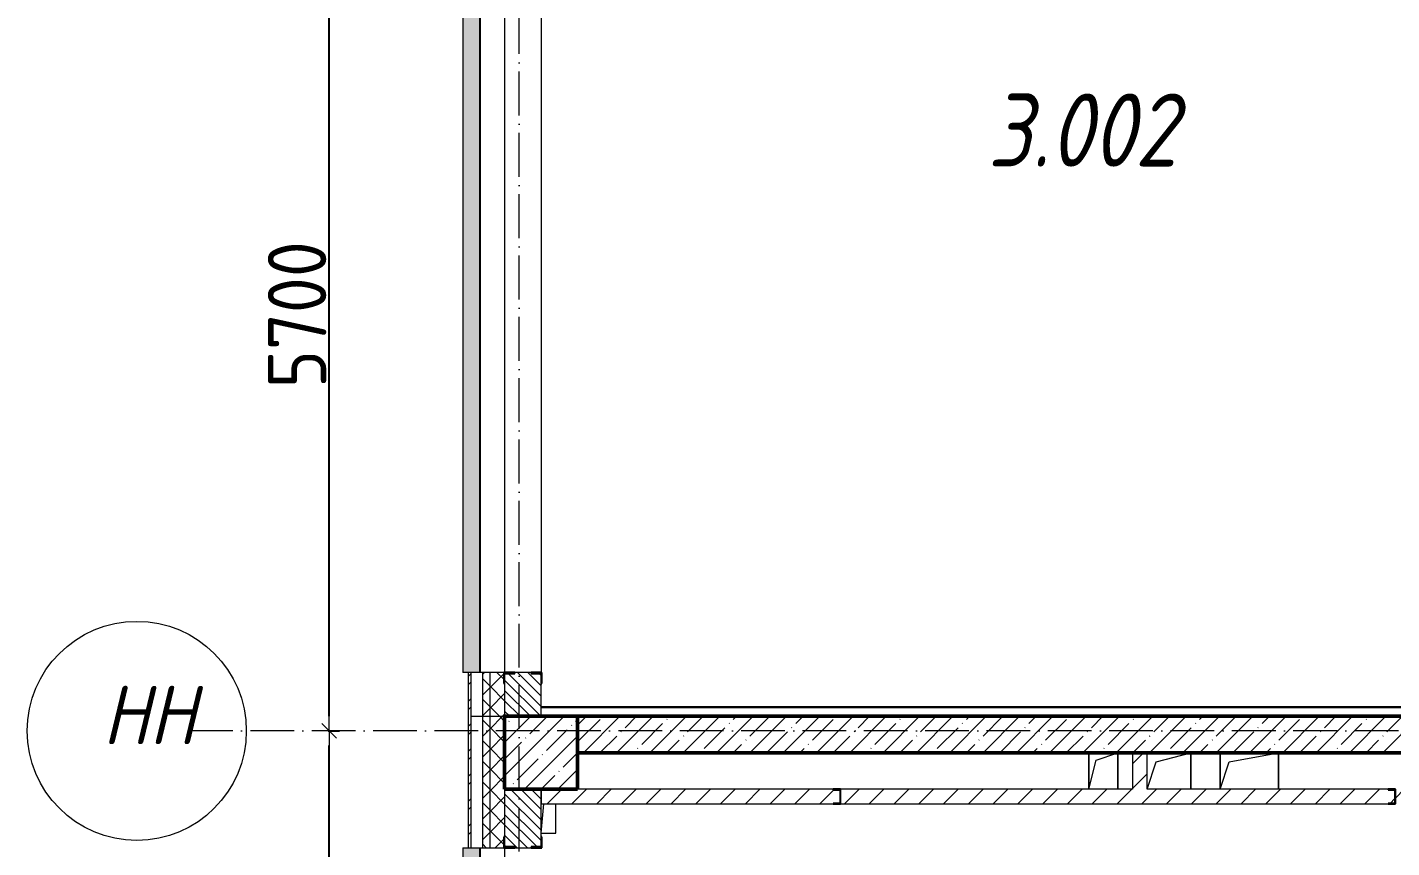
# Model space of a CAD drawing. Header units: millimetres. Extents: x -213536 to 1564669, y -45299 to 942238.
# Drawn here: x 544003 to 553346, y 353062 to 358680 of the extents above; entities that cross this region are included whole.
import ezdxf

# ---------------------------------------------------------------- set-up
doc = ezdxf.new("R2010")
doc.units = ezdxf.units.MM
doc.linetypes.add('50_200_ШТРИХ_1Т_ш5_п1_п1_', pattern=[700, 500, -100, 0, -100])
for name, color, linetype, lineweight in [('A-____-____-DIMS', 7, 'Continuous', 9), ('A-FLOR-____-OTLN', 7, 'Continuous', 9), ('A-GENM-____-MCUT', 7, 'Continuous', 25), ('A-GENM-____-OTLN', 7, 'Continuous', 9), ('A-GENM-____-OTLN-1', 7, 'Continuous', 25), ('A-GLAZ-____-OTLN', 7, 'Continuous', 9), ('A-WALL-____-MCUT', 7, 'Continuous', 13), ('A-WALL-____-MCUT-1', 7, 'Continuous', 9), ('A-WALL-____-MCUT-2', 7, 'Continuous', 50), ('A-WALL-____-OTLN', 7, 'Continuous', 9), ('A-WALL-____-PATT-1', 7, 'Continuous', 9), ('A-WALL-FNSH-MCUT-1', 7, 'Continuous', 9), ('S-COLS-____-MCUT', 7, 'Continuous', 50), ('S-COLS-____-OTLN', 7, 'Continuous', 9), ('S-GRID-____-IDEN', 7, 'Continuous', 9), ('S-GRID-____-OTLN-1', 7, '50_200_ШТРИХ_1Т_ш5_п1_п1_', 9), ('Марки помещений', 7, 'Continuous', 9)]:
    doc.layers.add(name, color=color, linetype=linetype, lineweight=lineweight)
doc.layers.add('A-GLAZ-____-OTLN-1', color=7, linetype='Continuous', lineweight=9, true_color=0xc0c0c0)
doc.styles.add('ISOCPEUR_I_2', font='isocpeui.ttf', dxfattribs={"width": 0.85, "height": 2.3})
doc.styles.add('ISOCPEUR_I_9', font='isocpeui.ttf', dxfattribs={"width": 0.9, "height": 250})
doc.styles.add('СПДС', font='isocpeur.ttf', dxfattribs={"width": 0.9})
doc.dimstyles.new('Размера А3', dxfattribs={"dimtxt": 200, "dimasz": 100, "dimexe": 70, "dimexo": 100, "dimgap": 20, "dimtad": 1, "dimdec": 0, "dimrnd": 10, "dimzin": 0, "dimdsep": 46, "dimtxsty": 'СПДС', "dimblk": 'ARROWHEAD_6', "dimcen": 1, "dimclrd": 256, "dimclre": 256, "dimclrt": 256, "dimazin": 0, "dimtfac": 1, "dimtdec": 0, "dimtmove": 2, "dimatfit": 3, "dimfxl": 1, "dimtolj": 1, "dimtzin": 0, "dimarcsym": 0})
pattern_1 = [(135, (549721.475, 286281.11), (-35.35534, -35.35534), [])]
pattern_2 = [(45, (549721.47, 286281.11), (-84.85281, 84.85281), [])]
pattern_3 = [(45, (549721.47, 286281.11), (-70.71068, 70.71068), []), (135, (549721.47, 286281.11), (-70.71068, -70.71068), [])]
pattern_4 = [(45, (549721.47, 286281.11), (-85.53659, 85.53659), []), (45, (549778.5, 286281.11), (-85.53659, 85.53659), [])]

# ---------------------------------------------------------------- blocks, each defined once
blk = doc.blocks.new('BSC_Колонна _Прямоугольная - 500х500-V23-АР1_План отверстий 3 этажа в осях 1-64_Ю-ЯЯ')
at = {"layer": 'S-COLS-____-OTLN'}
h = blk.add_hatch(dxfattribs=at)
h.set_pattern_fill('FP_30', color=256, style=0, pattern_type=2)
h.set_pattern_definition([(45, (2200, -67431.04), (-114.04925, 114.04925), []), (45, (2314.05, -67431.04), (-114.04925, 114.04925), [201.613, -40.323, 3.353, -36.97])])
h.paths.add_polyline_path([(-250, -250), (250, -250), (250, 250), (-250, 250)], flags=0)
at = {"layer": 'S-COLS-____-MCUT'}
for p, q in [((250, 250), (-250, 250)), ((-250, 250), (-250, -250)), ((250, -250), (250, 250)), ((-250, -250), (250, -250))]:
    blk.add_line(p, q, dxfattribs=at)
blk = doc.blocks.new('Фахверк_СКБ_Уголок - 250_2700-27497298-АР1_План отверстий 3 этажа в осях 1-64_Ю-ЯЯ')
at = {"layer": 'A-GENM-____-MCUT'}
for p, q in [((200, 181), (125, 181)), ((125, 181), (125, 106)), ((125, 106), (131, 106)), ((131, 106), (131, 175)), ((131, 175), (200, 175)), ((200, 175), (200, 181)), ((131, -6), (125, -6)), ((125, -6), (125, -81)), ((125, -81), (200, -81)), ((131, -75), (131, -6)), ((200, -75), (131, -75)), ((200, -81), (200, -75))]:
    blk.add_line(p, q, dxfattribs=at)
blk = doc.blocks.new('154_Фахверк_СКБ_Швеллер - Тип_100_3960-28515445-АР1_План отверстий 3 этажа в осях 1-64_Ю-ЯЯ')
at = {"layer": 'A-GENM-____-MCUT'}
for p, q in [((175, 50), (125, 50)), ((125, 50), (125, -50)), ((128, 47), (175, 47)), ((128, -47), (128, 47)), ((175, 47), (175, 50)), ((125, -50), (175, -50)), ((175, -47), (128, -47)), ((175, -50), (175, -47))]:
    blk.add_line(p, q, dxfattribs=at)
blk = doc.blocks.new('AR_Отверстие прямоугольное _в плите_ - AR_Отверстие прямоугольное _в плите_-30510814-АР1_План отверстий 3 этажа в осях 1-64_Ю-ЯЯ')
at = {"layer": 'A-GENM-____-OTLN'}
for p, q in [((-50, -150), (-31.8, 50)), ((50, -150), (50, 50)), ((-50, -150), (50, -150))]:
    blk.add_line(p, q, dxfattribs=at)
blk = doc.blocks.new('AR_Отверстие прямоугольное _в плите_ - AR_Отверстие прямоугольное _в плите_-V196-АР1_План отверстий 3 этажа в осях 1-64_Ю-ЯЯ')
at = {"layer": 'A-GENM-____-OTLN'}
for p, q in [((-100, 125), (-100, -125)), ((-50, 75), (100, 125)), ((100, -125), (100, 125)), ((-100, -125), (-50, 75))]:
    blk.add_line(p, q, dxfattribs=at)
blk = doc.blocks.new('AR_Отверстие прямоугольное _в плите_ - AR_Отверстие прямоугольное _в плите_-30459858-АР1_План отверстий 3 этажа в осях 1-64_Ю-ЯЯ')
at = {"layer": 'A-GENM-____-OTLN'}
for p, q in [((-200, 125), (-200, -125)), ((-137.5, 62.5), (200, 125)), ((200, -125), (200, 125)), ((-200, -125), (-137.5, 62.5))]:
    blk.add_line(p, q, dxfattribs=at)
blk = doc.blocks.new('AR_Отверстие прямоугольное _в плите_ - AR_Отверстие прямоугольное _в плите_-30552572-АР1_План отверстий 3 этажа в осях 1-64_Ю-ЯЯ')
at = {"layer": 'A-GENM-____-OTLN'}
for p, q in [((-87.5, 62.5), (150, 125)), ((150, -125), (150, 125)), ((-150, -125), (-87.5, 62.5))]:
    blk.add_line(p, q, dxfattribs=at)
blk = doc.blocks.new('Отлив_СКБ - Отлив витража_120_НВФ-31886035-АР1_План отверстий 3 этажа в осях 1-64_Ю-ЯЯ')
at = {"layer": 'A-GLAZ-____-OTLN-1'}
for points in [[(4800, 2), (4800, 120), (0, 120), (0, 2), (1409.2, 2)], [(4800, 0), (4800, 2), (0, 2), (0, 0), (1409.2, 0)]]:
    blk.add_hatch(color=256, dxfattribs=at).paths.add_polyline_path(points, flags=0)
at = {"layer": 'A-GLAZ-____-OTLN'}
for p, q in [((0, 83), (0, 120)), ((4800, 120), (0, 120)), ((4800, 120), (4800, 83)), ((0, 2), (4800, 2)), ((4800, 0), (0, 0))]:
    blk.add_line(p, q, dxfattribs=at)
blk = doc.blocks.new('Отлив_СКБ - Отлив витража_120_НВФ-31885689-АР1_План отверстий 3 этажа в осях 1-64_Ю-ЯЯ')
at = {"layer": 'A-GLAZ-____-OTLN-1'}
for points in [[(1800, 2), (1800, 120), (0, 120), (0, 2), (736.9, 2)], [(1800, 0), (1800, 2), (0, 2), (0, 0), (736.9, 0)]]:
    blk.add_hatch(color=256, dxfattribs=at).paths.add_polyline_path(points, flags=0)
at = {"layer": 'A-GLAZ-____-OTLN'}
for p, q in [((0, 83), (0, 120)), ((1800, 120), (0, 120)), ((1800, 120), (1800, 83)), ((0, 2), (1800, 2)), ((1800, 0), (0, 0))]:
    blk.add_line(p, q, dxfattribs=at)
blk = doc.blocks.new('Ось сетки - Круг_Ø6_00__ISO-2_5_0_9K_-25732049-АР1_План отверстий 3 этажа в осях 1-64_Ю-ЯЯ')
at = {"layer": 'S-GRID-____-IDEN'}
blk.add_circle((0, 0), 3, dxfattribs=at)
blk = doc.blocks.new('ARROWHEAD_6')
at = {"color": 0, "linetype": 'Continuous'}
for p, q in [((0, 0), (-1, 0)), ((-0.5, -0.5), (0.5, 0.5))]:
    blk.add_line(p, q, dxfattribs=at)
blk = doc.blocks.new('*D5441')
at = {"layer": 'A-____-____-DIMS', "lineweight": -2, "transparency": 16777216}
for p, q in [((546064, 353862.2), (546140.1, 353862.2)), ((546070.1, 349462.2), (546070.1, 353762.2)), ((546064, 349362.2), (546140.1, 349362.2))]:
    blk.add_line(p, q, dxfattribs=at)
at = {"layer": 'Defpoints', "color": 0, "lineweight": 50, "transparency": 16777216}
for p in [(545964, 353862.2), (546070.1, 353862.2), (545964, 349362.2)]:
    blk.add_point(p, dxfattribs=at)
at = {"layer": 'A-____-____-DIMS', "lineweight": -2, "transparency": 16777216, "xscale": 100, "yscale": 100, "zscale": 100}
for p, rotation in [((546070.1, 353862.2), 90), ((546070.1, 349362.2), 270)]:
    blk.add_blockref('ARROWHEAD_6', p, dxfattribs=dict(at, rotation=rotation))
at = {"layer": 'A-____-____-DIMS', "transparency": 16777216, "insert": (545850.1, 351612.2), "char_height": 400, "attachment_point": 5, "rotation": 90, "style": 'СПДС'}
blk.add_mtext('\\A1;4500', dxfattribs=at)
blk = doc.blocks.new('*D5442')
at = {"layer": 'A-____-____-DIMS', "lineweight": -2, "transparency": 16777216}
for p, q in [((546064, 359562.2), (546140.1, 359562.2)), ((546070.1, 353962.2), (546070.1, 359462.2)), ((546064, 353862.2), (546140.1, 353862.2))]:
    blk.add_line(p, q, dxfattribs=at)
at = {"layer": 'Defpoints', "color": 0, "lineweight": 50, "transparency": 16777216}
for p in [(545964, 359562.2), (546070.1, 359562.2), (545964, 353862.2)]:
    blk.add_point(p, dxfattribs=at)
at = {"layer": 'A-____-____-DIMS', "lineweight": -2, "transparency": 16777216, "xscale": 100, "yscale": 100, "zscale": 100}
for p, rotation in [((546070.1, 359562.2), 90), ((546070.1, 353862.2), 270)]:
    blk.add_blockref('ARROWHEAD_6', p, dxfattribs=dict(at, rotation=rotation))
at = {"layer": 'A-____-____-DIMS', "transparency": 16777216, "insert": (545850.1, 356712.2), "char_height": 400, "attachment_point": 5, "rotation": 90, "style": 'СПДС'}
blk.add_mtext('\\A1;5700', dxfattribs=at)

msp = doc.modelspace()

# ---------------------------------------------------------------- hatches: boundary and pattern name
at = {"layer": 'A-WALL-____-PATT-1'}
h = msp.add_hatch(dxfattribs=at)
h.set_pattern_fill('FP_4', color=256, style=0, pattern_type=2)
h.set_pattern_definition(pattern_3)
h.paths.add_polyline_path([(547171.5, 353962.2), (547171.5, 354262.2), (547121.5, 354262.2), (547121.5, 353962.2)], flags=0)
h.paths.add_polyline_path([(547121.5, 359062.2), (547171.5, 359062.2), (547171.5, 359312.2), (547121.5, 359312.2)], flags=0)
h = msp.add_hatch(dxfattribs=at)
h.set_pattern_fill('FP_4', color=256, style=0, pattern_type=2)
h.set_pattern_definition(pattern_3)
h.paths.add_polyline_path([(547265.5, 353962.2), (547271.5, 353962.2), (547271.5, 354187.2), (547265.5, 354187.2), (547265.5, 354262.2), (547171.5, 354262.2), (547171.5, 353962.2)], flags=0)
h.paths.add_polyline_path([(547265.5, 359062.2), (547265.5, 359137.2), (547271.5, 359137.2), (547271.5, 359312.2), (547171.5, 359312.2), (547171.5, 359062.2)], flags=0)
h = msp.add_hatch(dxfattribs=at)
h.set_pattern_fill('FP_9', color=256, style=0, pattern_type=2)
h.set_pattern_definition(pattern_1)
h.paths.add_polyline_path([(547271.5, 353962.2), (547521.5, 353962.2), (547521.5, 354256.2), (547452.5, 354256.2), (547452.5, 354262.2), (547340.5, 354262.2), (547340.5, 354256.2), (547271.5, 354256.2), (547271.5, 354187.2)], flags=0)
h.paths.add_polyline_path([(547340.5, 359062.2), (547452.5, 359062.2), (547452.5, 359068.2), (547521.5, 359068.2), (547521.5, 359312.2), (547271.5, 359312.2), (547271.5, 359068.2), (547340.5, 359068.2)], flags=0)
h = msp.add_hatch(dxfattribs=at)
h.set_pattern_fill('FP_6', color=256, style=0, pattern_type=2)
h.set_pattern_definition(pattern_4)
h.paths.add_polyline_path([(547041.5, 354132.2), (547041.5, 354262.2), (547021.5, 354262.2), (547021.5, 354132.2)], flags=0)
h.paths.add_polyline_path([(547021.5, 359062.2), (547041.5, 359062.2), (547041.5, 359142.2), (547021.5, 359142.2)], flags=0)
h = msp.add_hatch(dxfattribs=at)
h.set_pattern_fill('FP_6', color=256, style=0, pattern_type=2)
h.set_pattern_definition(pattern_4)
h.paths.add_polyline_path([(547021.5, 341212.2), (547041.5, 341212.2), (547041.5, 342462.2), (547021.5, 342462.2), (547021.5, 341890.1)], flags=0)
h.paths.add_polyline_path([(547021.5, 344262.2), (547041.5, 344262.2), (547041.5, 345462.2), (547021.5, 345462.2), (547021.5, 345119)], flags=0)
h.paths.add_polyline_path([(547041.5, 347262.2), (547041.5, 348312.2), (547021.5, 348312.2), (547021.5, 347262.2)], flags=0)
h.paths.add_polyline_path([(547041.5, 350112.2), (547041.5, 351262.2), (547021.5, 351262.2), (547021.5, 350112.2)], flags=0)
h.paths.add_polyline_path([(547021.5, 353062.2), (547041.5, 353062.2), (547041.5, 354132.2), (547021.5, 354132.2), (547021.5, 353191.5)], flags=0)
h = msp.add_hatch(dxfattribs=at)
h.set_pattern_fill('FP_4', color=256, style=0, pattern_type=2)
h.set_pattern_definition(pattern_3)
h.paths.add_polyline_path([(547121.5, 341312.2), (547171.5, 341312.2), (547171.5, 342462.2), (547121.5, 342462.2), (547121.5, 341890.1)], flags=0)
h.paths.add_polyline_path([(547121.5, 344262.2), (547171.5, 344262.2), (547171.5, 345462.2), (547121.5, 345462.2), (547121.5, 345119)], flags=0)
h.paths.add_polyline_path([(547121.5, 347262.2), (547171.5, 347262.2), (547171.5, 348312.2), (547121.5, 348312.2)], flags=0)
h.paths.add_polyline_path([(547171.5, 350112.2), (547171.5, 351262.2), (547121.5, 351262.2), (547121.5, 350112.2)], flags=0)
h.paths.add_polyline_path([(547121.5, 353062.2), (547171.5, 353062.2), (547171.5, 353962.2), (547121.5, 353962.2), (547121.5, 353191.5)], flags=0)
h = msp.add_hatch(dxfattribs=at)
h.set_pattern_fill('FP_4', color=256, style=0, pattern_type=2)
h.set_pattern_definition(pattern_3)
h.paths.add_polyline_path([(547171.5, 341362.2), (547271.5, 341362.2), (547271.5, 342387.2), (547265.5, 342387.2), (547265.5, 342462.2), (547171.5, 342462.2), (547171.5, 341890.1)], flags=0)
h.paths.add_polyline_path([(547265.5, 344262.2), (547265.5, 344337.2), (547271.5, 344337.2), (547271.5, 345462.2), (547171.5, 345462.2), (547171.5, 344262.2)], flags=0)
h.paths.add_polyline_path([(547171.5, 347262.2), (547265.5, 347262.2), (547265.5, 347337.2), (547271.5, 347337.2), (547271.5, 348312.2), (547171.5, 348312.2), (547171.5, 347337.2)], flags=0)
h.paths.add_polyline_path([(547265.5, 350112.2), (547265.5, 350187.2), (547271.5, 350187.2), (547271.5, 351187.2), (547265.5, 351187.2), (547265.5, 351262.2), (547171.5, 351262.2), (547171.5, 350112.2)], flags=0)
h.paths.add_polyline_path([(547265.5, 353062.2), (547265.5, 353137.2), (547271.5, 353137.2), (547271.5, 353962.2), (547171.5, 353962.2), (547171.5, 353062.2)], flags=0)
h = msp.add_hatch(dxfattribs=at)
h.set_pattern_fill('FP_12', color=256, style=0, pattern_type=2)
h.set_pattern_definition([(45, (549721.47, 286281.11), (-114.04925, 114.04925), []), (45, (549835.52, 286281.11), (-114.04925, 114.04925), [201.612, -40.322, 3.353, -36.97])])
h.paths.add_polyline_path([(554771.5, 353712.2), (554771.5, 353962.2), (547771.5, 353962.2), (547771.5, 353712.2), (553242.4, 353712.2)], flags=0)
h = msp.add_hatch(dxfattribs=at)
h.set_pattern_fill('FP_7', color=256, style=0, pattern_type=2)
h.set_pattern_definition(pattern_2)
h.paths.add_polyline_path([(551671.5, 353462.2), (551671.5, 353712.2), (551571.5, 353712.2), (551571.5, 353462.2)], flags=0)
h = msp.add_hatch(dxfattribs=at)
h.set_pattern_fill('FP_9', color=256, style=0, pattern_type=2)
h.set_pattern_definition(pattern_1)
h.paths.add_polyline_path([(547340.5, 350112.2), (547452.5, 350112.2), (547452.5, 350118.2), (547521.5, 350118.2), (547521.5, 351256.2), (547452.5, 351256.2), (547452.5, 351262.2), (547340.5, 351262.2), (547340.5, 351256.2), (547271.5, 351256.2), (547271.5, 350118.2), (547340.5, 350118.2)], flags=0)
h.paths.add_polyline_path([(547340.5, 353062.2), (547452.5, 353062.2), (547452.5, 353068.2), (547521.5, 353068.2), (547521.5, 353462.2), (547271.5, 353462.2), (547271.5, 353068.2), (547340.5, 353068.2)], flags=0)
h = msp.add_hatch(dxfattribs=at)
h.set_pattern_fill('FP_7', color=256, style=0, pattern_type=2)
h.set_pattern_definition(pattern_2)
h.paths.add_polyline_path([(547940, 353362.2), (549521.5, 353362.2), (549521.5, 353365.2), (549568.5, 353365.2), (549568.5, 353459.2), (549521.5, 353459.2), (549521.5, 353462.2), (547521.5, 353462.2), (547521.5, 353362.2)], flags=0)
h.paths.add_polyline_path([(555071.5, 353362.2), (555071.5, 353462.2), (553371.5, 353462.2), (553371.5, 353362.2), (555009.8, 353362.2)], flags=0)
h.paths.add_polyline_path([(553321.5, 353362.2), (553321.5, 353365.2), (553368.5, 353365.2), (553368.5, 353459.2), (553321.5, 353459.2), (553321.5, 353462.2), (549571.5, 353462.2), (549571.5, 353362.2), (553242.4, 353362.2)], flags=0)

# ---------------------------------------------------------------- linework, layer by layer
at = {"color": 2, "lineweight": 30}
msp.add_lwpolyline([(554571.5, 354024.7), (547521.5, 354024.7)], dxfattribs=at)
at = {"layer": 'A-FLOR-____-OTLN'}
for p, q in [((551271.5, 353462.2), (551271.5, 353712.2)), ((551471.5, 353712.2), (551471.5, 353462.2)), ((551971.5, 353712.2), (551971.5, 353462.2)), ((552171.5, 353462.2), (552171.5, 353712.2)), ((552571.5, 353712.2), (552571.5, 353462.2))]:
    msp.add_line(p, q, dxfattribs=at)
at = {"layer": 'A-WALL-____-MCUT'}
for p, q in [((547265.5, 354262.2), (547041.5, 354262.2)), ((547041.5, 354132.2), (547041.5, 354262.2)), ((547041.5, 353062.2), (547041.5, 354262.2)), ((547452.5, 354262.2), (547340.5, 354262.2)), ((547521.5, 353962.2), (547521.5, 354187.2)), ((547041.5, 353962.2), (547271.5, 353962.2)), ((547521.5, 353137.2), (547521.5, 353462.2)), ((547041.5, 353062.2), (547265.5, 353062.2)), ((547340.5, 353062.2), (547452.5, 353062.2))]:
    msp.add_line(p, q, dxfattribs=at)
at = {"layer": 'A-WALL-____-MCUT-1'}
for p, q in [((547121.5, 353062.2), (547121.5, 354262.2)), ((547171.5, 353062.2), (547171.5, 354262.2)), ((547271.5, 354187.2), (547271.5, 353962.2)), ((547271.5, 353462.2), (547271.5, 353137.2))]:
    msp.add_line(p, q, dxfattribs=at)
at = {"layer": 'A-WALL-____-MCUT-2'}
for p, q in [((554771.5, 353962.2), (547771.5, 353962.2)), ((547771.5, 353712.2), (554771.5, 353712.2))]:
    msp.add_line(p, q, dxfattribs=at)
at = {"layer": 'A-WALL-____-OTLN'}
for p, q in [((547271.5, 359062.2), (547271.5, 354262.2)), ((547521.5, 359062.2), (547521.5, 354262.2)), ((547271.5, 353062.2), (547271.5, 351262.2))]:
    msp.add_line(p, q, dxfattribs=at)
at = {"layer": 'A-WALL-FNSH-MCUT-1'}
for p, q in [((547021.5, 354262.2), (547021.5, 354132.2)), ((547041.5, 354262.2), (547021.5, 354262.2)), ((547021.5, 354132.2), (547021.5, 353062.2)), ((551571.5, 353712.2), (551571.5, 353462.2)), ((551671.5, 353462.2), (551671.5, 353712.2)), ((547521.5, 353462.2), (547521.5, 353362.2)), ((549521.5, 353462.2), (547771.5, 353462.2)), ((551571.5, 353462.2), (549571.5, 353462.2)), ((553321.5, 353462.2), (551671.5, 353462.2)), ((547521.5, 353362.2), (549521.5, 353362.2)), ((549571.5, 353362.2), (553321.5, 353362.2)), ((547021.5, 353062.2), (547041.5, 353062.2))]:
    msp.add_line(p, q, dxfattribs=at)
at = {"layer": 'S-GRID-____-OTLN-1', "color": 251, "ltscale": 0.6, "true_color": 0x636466}
for p, q in [((547371.5, 339172.7), (547371.5, 377174)), ((653795.9, 353862.2), (545052.7, 353862.2))]:
    msp.add_line(p, q, dxfattribs=at)

# ---------------------------------------------------------------- block references
at = {"layer": 'A-GENM-____-OTLN'}
for name, p in [('AR_Отверстие прямоугольное _в плите_ - AR_Отверстие прямоугольное _в плите_-V196-АР1_План отверстий 3 этажа в осях 1-64_Ю-ЯЯ', (551371.5, 353587.2)), ('AR_Отверстие прямоугольное _в плите_ - AR_Отверстие прямоугольное _в плите_-30552572-АР1_План отверстий 3 этажа в осях 1-64_Ю-ЯЯ', (551821.5, 353587.2)), ('AR_Отверстие прямоугольное _в плите_ - AR_Отверстие прямоугольное _в плите_-30459858-АР1_План отверстий 3 этажа в осях 1-64_Ю-ЯЯ', (552371.5, 353587.2)), ('AR_Отверстие прямоугольное _в плите_ - AR_Отверстие прямоугольное _в плите_-30510814-АР1_План отверстий 3 этажа в осях 1-64_Ю-ЯЯ', (547571.5, 353312.2))]:
    msp.add_blockref(name, p, dxfattribs=at)
at = {"layer": 'A-GENM-____-OTLN-1'}
for name, p, rotation in [('Фахверк_СКБ_Уголок - 250_2700-27497298-АР1_План отверстий 3 этажа в осях 1-64_Ю-ЯЯ', (547346.5, 354387.2), 269.9999999999999), ('154_Фахверк_СКБ_Швеллер - Тип_100_3960-28515445-АР1_План отверстий 3 этажа в осях 1-64_Ю-ЯЯ', (549696.5, 353412.2), 180), ('154_Фахверк_СКБ_Швеллер - Тип_100_3960-28515445-АР1_План отверстий 3 этажа в осях 1-64_Ю-ЯЯ', (553496.5, 353412.2), 180), ('Фахверк_СКБ_Уголок - 250_2700-27497298-АР1_План отверстий 3 этажа в осях 1-64_Ю-ЯЯ', (547446.5, 352937.2), 89.99999999999991)]:
    msp.add_blockref(name, p, dxfattribs=dict(at, rotation=rotation))
at = {"layer": 'A-GLAZ-____-OTLN', "rotation": 90}
for name, p in [('Отлив_СКБ - Отлив витража_120_НВФ-31886035-АР1_План отверстий 3 этажа в осях 1-64_Ю-ЯЯ', (547104.5, 354262.2)), ('Отлив_СКБ - Отлив витража_120_НВФ-31885689-АР1_План отверстий 3 этажа в осях 1-64_Ю-ЯЯ', (547104.5, 351262.2))]:
    msp.add_blockref(name, p, dxfattribs=at)
at = {"layer": 'S-COLS-____-OTLN'}
msp.add_blockref('BSC_Колонна _Прямоугольная - 500х500-V23-АР1_План отверстий 3 этажа в осях 1-64_Ю-ЯЯ', (547521.5, 353712.2), dxfattribs=at)
at = {"layer": 'S-GRID-____-IDEN', "xscale": 250, "yscale": 250, "zscale": 99.99999999999993, "rotation": 89.9999999999998}
msp.add_blockref('Ось сетки - Круг_Ø6_00__ISO-2_5_0_9K_-25732049-АР1_План отверстий 3 этажа в осях 1-64_Ю-ЯЯ', (544752.7, 353862.2), dxfattribs=at)

# ---------------------------------------------------------------- texts
at = {"layer": 'S-GRID-____-IDEN', "insert": (544517.7, 354171.3), "char_height": 400, "width": 447.342, "attachment_point": 1, "style": 'ISOCPEUR_I_9'}
msp.add_mtext('НН', dxfattribs=at)
at = {"layer": 'Марки помещений', "insert": (550579, 358226.5), "char_height": 500, "width": 785.654, "attachment_point": 1, "style": 'ISOCPEUR_I_2'}
msp.add_mtext('3.002', dxfattribs=at)

# ---------------------------------------------------------------- dimensions: what is measured, and where the dimension line sits
at = {"layer": 'A-____-____-DIMS'}
for base, p1, p2, picture, middle in [((546070.1, 359562.2), (545964, 353862.2), (545964, 359562.2), '*D5442', (545850.1, 356712.2)), ((546070.1, 353862.2), (545964, 349362.2), (545964, 353862.2), '*D5441', (545850.1, 351612.2))]:
    dim = msp.add_linear_dim(base=base, p1=p1, p2=p2, angle=90, dimstyle='Размера А3', override={"dimtxt": 400}, dxfattribs=at)
    dim.commit()
    dim.dimension.update_dxf_attribs({"geometry": picture, "text_midpoint": middle})

doc.saveas('drawing.dxf')
